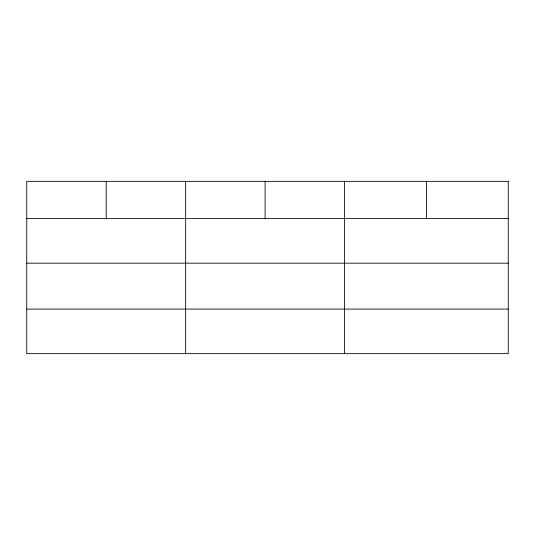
<?xml version="1.0" encoding="UTF-8"?>
<svg xmlns="http://www.w3.org/2000/svg" width="535" height="535" viewBox="0 0 535 535"><rect width="100%" height="100%" fill="white"/><g stroke="black" fill="none" stroke-linecap="round" stroke-linejoin="round"><path stroke-width="0.8" d="M26.75 218.614L508.25 218.614M26.75 263.18L508.25 263.18M26.75 309.096L508.25 309.096M426.395 181.345L426.395 218.614M344.54 181.345L344.54 353.655M265.092 181.345L265.092 218.614M185.645 181.345L185.645 353.655M106.198 181.345L106.198 218.614M508.25 181.345L26.75 181.345L26.75 353.655L508.25 353.655L508.25 181.345"/></g></svg>
